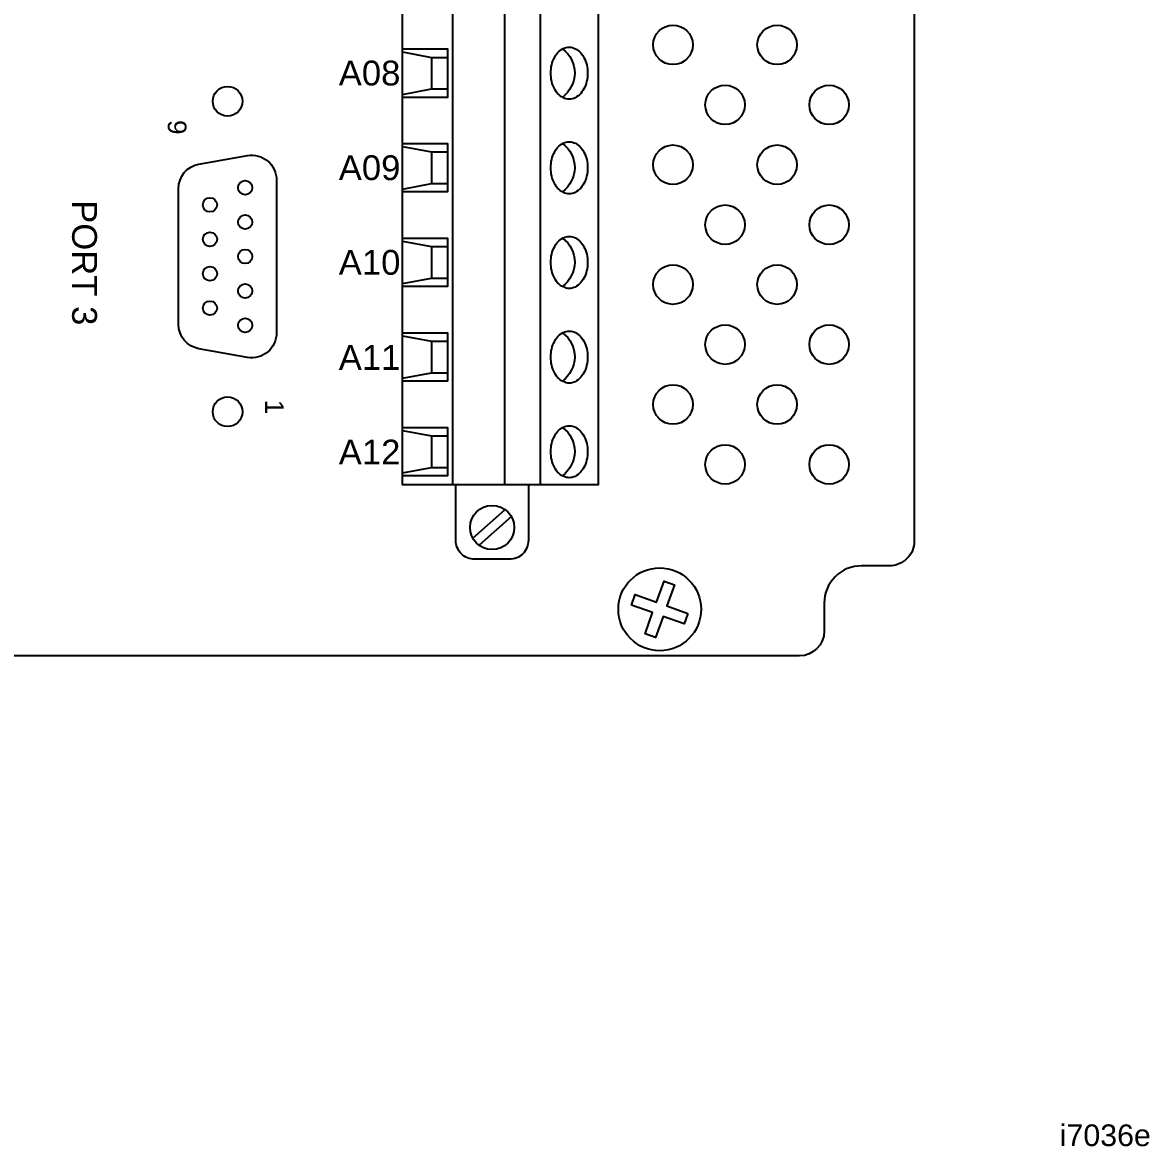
# Model space of a CAD drawing. Extents: x 1 to 23.7, y 0.2 to 17.
# Drawn here: x 20.173 to 23.746, y 0.249 to 3.811 of the extents above; entities that cross this region are included whole.
import ezdxf
from ezdxf.enums import TextEntityAlignment as Align

# ---------------------------------------------------------------- set-up
doc = ezdxf.new("R2010")
doc.units = 0
doc.header["$MEASUREMENT"] = 0
doc.layers.add('6_00_____DWG', color=7, linetype='CONTINUOUS')
doc.styles.add('ARIAL', font='arial.ttf')

msp = doc.modelspace()

# ---------------------------------------------------------------- linework, layer by layer
at = {"layer": '6_00_____DWG'}
for points in [[(23, 6.8335), (23, 2.1681, -0.414214), (22.9213, 2.0894), (22.8327, 2.0894, 0.414214), (22.7146, 1.9713), (22.7146, 1.8827, -0.414213), (22.6358, 1.804), (16.0807, 1.804, -0.414213), (16.002, 1.8827), (16.002, 1.9713, 0.414213), (15.8839, 2.0894), (15.7953, 2.0894, -0.414213), (15.7165, 2.1681, -0.000001), (15.7165, 6.8335, -0.414214), (15.7953, 6.9122), (15.8839, 6.9122, 0.414214), (16.002, 7.0303), (16.002, 7.1189, -0.414214), (16.0807, 7.1977), (22.6358, 7.1977, -0.414213), (22.7146, 7.1189), (22.7146, 7.0303, 0.414213), (22.8327, 6.9122), (22.9213, 6.9122, -0.414213)], [(21.9107, 3.7333, -0.203751), (21.9454, 3.7118, -0.133265), (21.9635, 3.6647, -0.119641), (21.9572, 3.6118, -0.162293), (21.9294, 3.5755, -0.234436), (21.8916, 3.5711, -0.182264), (21.8599, 3.6004, -0.124648), (21.8476, 3.6511, -0.124648), (21.8599, 3.7018, -0.184228), (21.8916, 3.7311, -0.072555)], [(21.9107, 3.4333, -0.203751), (21.9454, 3.4118, -0.133265), (21.9635, 3.3647, -0.119641), (21.9572, 3.3118, -0.162293), (21.9294, 3.2755, -0.234436), (21.8916, 3.2711, -0.182264), (21.8599, 3.3004, -0.124648), (21.8476, 3.3511, -0.124648), (21.8599, 3.4018, -0.184228), (21.8916, 3.4311, -0.072555)], [(20.9781, 3.312), (20.9781, 2.8278, -0.46318), (20.8856, 2.7498), (20.7321, 2.7773, -0.363045), (20.6671, 2.8548), (20.6671, 3.2849, -0.360245), (20.7321, 3.3629), (20.8856, 3.3899, -0.463312)], [(21.9107, 3.1333, -0.203751), (21.9454, 3.1118, -0.133265), (21.9635, 3.0647, -0.119641), (21.9572, 3.0118, -0.162293), (21.9294, 2.9755, -0.234436), (21.8916, 2.9711, -0.182264), (21.8599, 3.0004, -0.124648), (21.8476, 3.0511, -0.124648), (21.8599, 3.1018, -0.184228), (21.8916, 3.1311, -0.072555)], [(21.9107, 2.8333, -0.203751), (21.9454, 2.8118, -0.133265), (21.9635, 2.7647, -0.119641), (21.9572, 2.7118, -0.162293), (21.9294, 2.6755, -0.234436), (21.8916, 2.6711, -0.182264), (21.8599, 2.7004, -0.124648), (21.8476, 2.7511, -0.124648), (21.8599, 2.8018, -0.184228), (21.8916, 2.8311, -0.072555)], [(21.9107, 2.5333, -0.203751), (21.9454, 2.5118, -0.133265), (21.9635, 2.4647, -0.119641), (21.9572, 2.4118, -0.162293), (21.9294, 2.3755, -0.234436), (21.8916, 2.3711, -0.182264), (21.8599, 2.4004, -0.124648), (21.8476, 2.4511, -0.124648), (21.8599, 2.5018, -0.184228), (21.8916, 2.5311, -0.072555)]]:
    msp.add_lwpolyline(points, format="xyb", close=True, dxfattribs=at)
for points in [[(21.9974, 4.0561), (21.9974, 2.3461), (21.3774, 2.3461), (21.3774, 4.0561)], [(22.2822, 1.938), (22.2703, 1.9051), (22.2034, 1.9292), (22.1793, 1.8624), (22.1464, 1.8742), (22.1705, 1.9411), (22.1037, 1.9652), (22.1155, 1.9981), (22.1824, 1.974), (22.2065, 2.0409), (22.2394, 2.029), (22.2153, 1.9621)]]:
    msp.add_lwpolyline(points, close=True, dxfattribs=at)
for points in [[(21.5374, 2.3461), (21.5374, 4.0561)], [(21.7014, 2.3461), (21.7014, 4.0561)], [(21.8144, 2.3461), (21.8144, 4.0561)], [(21.3774, 3.7279), (21.5197, 3.7279), (21.5197, 3.5743), (21.3774, 3.5743)], [(21.3774, 3.7184), (21.4693, 3.7011), (21.5197, 3.7011)], [(21.4693, 3.7011), (21.4693, 3.6011)], [(21.3774, 3.5838), (21.4693, 3.6011), (21.5197, 3.6011)], [(21.3774, 3.4279), (21.5197, 3.4279), (21.5197, 3.2743), (21.3774, 3.2743)], [(21.3774, 3.4184), (21.4693, 3.4011), (21.5197, 3.4011)], [(21.4693, 3.4011), (21.4693, 3.3011)], [(21.3774, 3.2838), (21.4693, 3.3011), (21.5197, 3.3011)], [(21.3774, 3.1279), (21.5197, 3.1279), (21.5197, 2.9743), (21.3774, 2.9743)], [(21.3774, 3.1184), (21.4693, 3.1011), (21.5197, 3.1011)], [(21.4693, 3.1011), (21.4693, 3.0011)], [(21.3774, 2.9838), (21.4693, 3.0011), (21.5197, 3.0011)], [(21.3774, 2.8279), (21.5197, 2.8279), (21.5197, 2.6743), (21.3774, 2.6743)], [(21.3774, 2.8184), (21.4693, 2.8011), (21.5197, 2.8011)], [(21.4693, 2.8011), (21.4693, 2.7011)], [(21.3774, 2.6838), (21.4693, 2.7011), (21.5197, 2.7011)], [(21.3774, 2.5279), (21.5197, 2.5279), (21.5197, 2.3743), (21.3774, 2.3743)], [(21.3774, 2.5184), (21.4693, 2.5011), (21.5197, 2.5011)], [(21.4693, 2.5011), (21.4693, 2.4011)], [(21.3774, 2.3838), (21.4693, 2.4011), (21.5197, 2.4011)], [(21.6003, 2.1769), (21.7026, 2.2677)], [(21.7225, 2.2453), (21.6202, 2.1545)]]:
    msp.add_lwpolyline(points, dxfattribs=at)
for points in [[(21.8848, 3.7278, -0.246683), (21.9234, 3.6513, -0.217208), (21.8849, 3.5743)], [(21.8848, 3.4278, -0.246683), (21.9234, 3.3513, -0.217208), (21.8849, 3.2743)], [(21.8848, 3.1278, -0.246683), (21.9234, 3.0513, -0.217208), (21.8849, 2.9743)], [(21.8848, 2.8278, -0.246683), (21.9234, 2.7513, -0.217208), (21.8849, 2.6743)], [(21.8848, 2.5278, -0.246683), (21.9234, 2.4513, -0.217208), (21.8849, 2.3743)], [(21.7764, 2.3461), (21.7764, 2.1701, -0.414214), (21.7164, 2.1101), (21.6064, 2.1101, -0.414214), (21.5464, 2.1701), (21.5464, 2.3461)]]:
    msp.add_lwpolyline(points, format="xyb", dxfattribs=at)
for centre, radius in [((22.235, 3.7406), 0.0626), ((22.565, 3.7406), 0.0626), ((22.4, 3.5504), 0.0626), ((22.7299, 3.5504), 0.0626), ((20.8227, 3.5618), 0.047), ((22.235, 3.3607), 0.0626), ((22.565, 3.3607), 0.0626), ((20.8785, 3.288), 0.0225), ((20.7667, 3.2335), 0.0225), ((22.4, 3.1705), 0.0626), ((22.7299, 3.1705), 0.0626), ((20.8785, 3.1789), 0.0225), ((20.7667, 3.1244), 0.0225), ((20.8785, 3.0699), 0.0225), ((20.7667, 3.0154), 0.0225), ((22.235, 2.9807), 0.0626), ((22.565, 2.9807), 0.0626), ((20.8785, 2.9608), 0.0225), ((20.7667, 2.9063), 0.0225), ((20.8785, 2.8518), 0.0225), ((22.4, 2.7906), 0.0626), ((22.7299, 2.7906), 0.0626), ((22.235, 2.6008), 0.0626), ((22.565, 2.6008), 0.0626), ((20.8227, 2.5778), 0.047), ((22.4, 2.4107), 0.0626), ((22.7299, 2.4107), 0.0626), ((21.6614, 2.2111), 0.07), ((22.1929, 1.9516), 0.1312)]:
    msp.add_circle(centre, radius, dxfattribs=at)

# ---------------------------------------------------------------- texts
at = {"layer": '6_00_____DWG', "style": 'ARIAL'}
for s, p in [('A08', (21.1752, 3.612)), ('A09', (21.1752, 3.312)), ('A10', (21.1752, 3.012)), ('A11', (21.1752, 2.7106)), ('A12', (21.1752, 2.4106))]:
    msp.add_text(s, height=0.07867, dxfattribs=at).set_placement(p)
for s, p in [('9', (20.6333, 3.4795)), ('1', (20.9419, 2.5927))]:
    msp.add_text(s, height=0.059, rotation=270, dxfattribs=at).set_placement(p, align=Align.CENTER)
msp.add_text('PORT 3', height=0.07867, rotation=270, dxfattribs=at).set_placement((20.3299, 3.2484))
msp.add_text('i7036e', height=0.06883, dxfattribs=at).set_placement((23.75, 0.25), align=Align.RIGHT)

doc.saveas('drawing.dxf')
